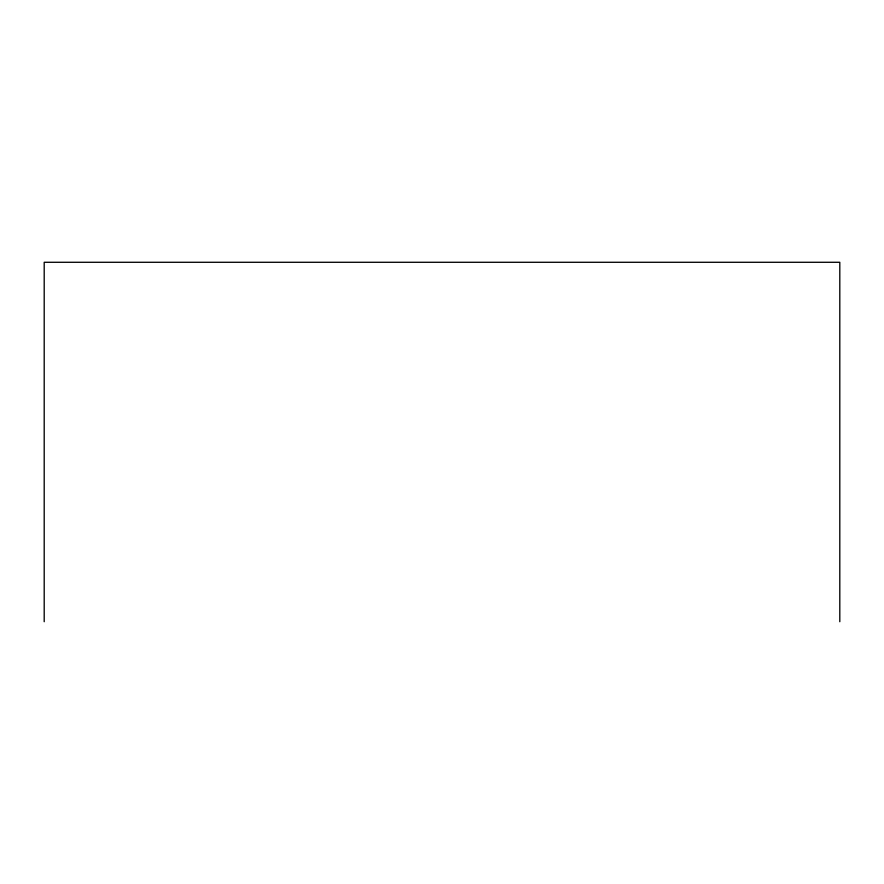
<?xml version="1.0" encoding="UTF-8"?>
<svg xmlns="http://www.w3.org/2000/svg" width="884" height="884" viewBox="0 0 884 884"><rect width="100%" height="100%" fill="white"/><g stroke="black" fill="none" stroke-linecap="round" stroke-linejoin="round"><path stroke-width="1.33" d="M839.8 621.717L839.8 262.283L44.2 262.283L44.2 621.717"/></g></svg>
